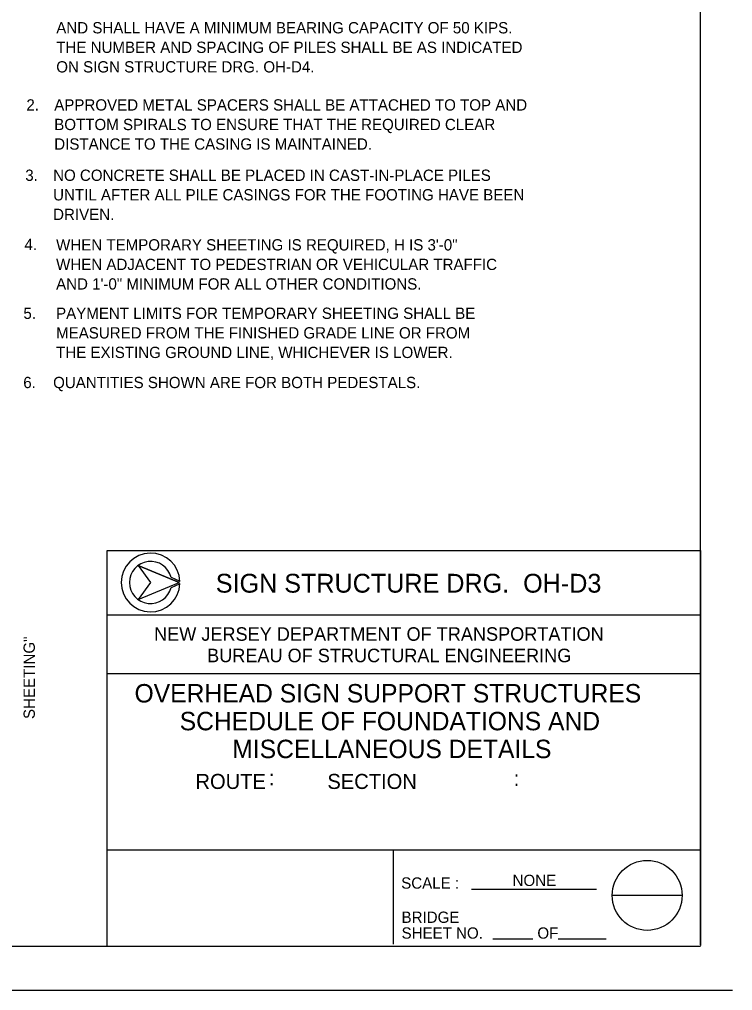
# Model space of a CAD drawing. Extents: x -3 to 26050223, y 0 to 12035012.
# Drawn here: x 53.09 to 68.89, y 0 to 21.52 of the extents above; entities that cross this region are included whole.
import ezdxf

# ---------------------------------------------------------------- set-up
doc = ezdxf.new("R2010")
doc.units = 0
for name, color, linetype in [('1', 7, 'Continuous'), ('2', 7, 'Continuous'), ('39', 7, 'Continuous')]:
    doc.layers.add(name, color=color, linetype=linetype)

msp = doc.modelspace()

# ---------------------------------------------------------------- linework, layer by layer
at = {"layer": '1'}
for p, q in [((68.183, 1.017), (68.183, 42.342)), ((56.633, 9.042), (55.725, 9.417)), ((55.725, 9.417), (56.633, 9.042)), ((56.633, 9.042), (55.725, 9.417)), ((55.725, 9.417), (55.992, 9.042)), ((56.633, 9.042), (55.725, 9.417)), ((55.725, 9.417), (55.992, 9.042)), ((55.992, 9.042), (55.725, 8.667)), ((55.725, 8.667), (56.633, 9.042)), ((55.992, 9.042), (55.725, 8.667)), ((55.725, 8.667), (56.633, 9.042)), ((56.458, 9.15), (56.45, 9.15)), ((56.65, 9.067), (56.458, 9.15)), ((56.458, 8.933), (56.65, 9.017)), ((63.583, 1.15), (64.467, 1.15)), ((65.025, 1.15), (66.092, 1.15)), ((3.6, 0.983), (68.183, 0.983)), ((68.892, 0), (0, 0))]:
    msp.add_line(p, q, dxfattribs=at)
for radius, start, end in [(0.65, 2.2139, 357.7861), (0.467, 13.6941, 346.3059)]:
    msp.add_arc((55.999, 9.042), radius, start, end, dxfattribs=at)
at = {"layer": '39'}
for p, q in [((55.033, 1), (55.033, 9.75)), ((55.033, 9.75), (68.183, 9.75)), ((68.183, 9.75), (68.183, 1)), ((56.633, 9.042), (55.725, 9.417)), ((55.725, 9.417), (55.992, 9.042)), ((55.992, 9.042), (55.725, 8.667)), ((55.725, 8.667), (56.633, 9.042)), ((55.033, 8.325), (68.183, 8.325)), ((55.033, 7.025), (68.183, 7.025)), ((55.033, 3.117), (68.183, 3.117)), ((61.383, 3.117), (68.183, 3.117)), ((61.383, 1.025), (61.383, 3.117)), ((61.383, 1.025), (61.383, 3.117)), ((61.383, 3.117), (68.183, 3.117)), ((63.108, 2.25), (65.875, 2.25)), ((67.775, 2.108), (66.225, 2.108))]:
    msp.add_line(p, q, dxfattribs=at)
msp.add_circle((66.999, 2.109), 0.775, dxfattribs=at)

# ---------------------------------------------------------------- texts
at = {"layer": '1'}
msp.add_text('SHEETING"', height=0.25, rotation=90, dxfattribs=at).set_placement((53.433, 6.017))
at = {"layer": '2'}
for s, height, p in [('AND SHALL HAVE A MINIMUM BEARING CAPACITY OF 50 KIPS.', 0.25, (53.908, 21.208)), ('THE NUMBER AND SPACING OF PILES SHALL BE AS INDICATED', 0.25, (53.908, 20.775)), ('ON SIGN STRUCTURE DRG. OH-D4.', 0.25, (53.908, 20.342)), ('2.', 0.25, (53.246, 19.498)), ('APPROVED METAL SPACERS SHALL BE ATTACHED TO TOP AND', 0.25, (53.863, 19.498)), ('BOTTOM SPIRALS TO ENSURE THAT THE REQUIRED CLEAR', 0.25, (53.863, 19.065)), ('DISTANCE TO THE CASING IS MAINTAINED.', 0.25, (53.863, 18.632)), ('3.', 0.25, (53.221, 17.94)), ('NO CONCRETE SHALL BE PLACED IN CAST-IN-PLACE PILES', 0.25, (53.838, 17.94)), ('UNTIL AFTER ALL PILE CASINGS FOR THE FOOTING HAVE BEEN', 0.25, (53.838, 17.507)), ('DRIVEN.', 0.25, (53.838, 17.073)), ('4.', 0.25, (53.203, 16.407)), ('WHEN TEMPORARY SHEETING IS REQUIRED, H IS 3\'-0"', 0.25, (53.904, 16.398)), ('WHEN ADJACENT TO PEDESTRIAN OR VEHICULAR TRAFFIC', 0.25, (53.904, 15.965)), ('AND 1\'-0" MINIMUM FOR ALL OTHER CONDITIONS.', 0.25, (53.904, 15.532)), ('5.', 0.25, (53.18, 14.882)), ('PAYMENT LIMITS FOR TEMPORARY SHEETING SHALL BE', 0.25, (53.904, 14.882)), ('MEASURED FROM THE FINISHED GRADE LINE OR FROM', 0.25, (53.904, 14.448)), ('THE EXISTING GROUND LINE, WHICHEVER IS LOWER.', 0.25, (53.904, 14.015)), ('6.', 0.25, (53.177, 13.348)), ('QUANTITIES SHOWN ARE FOR BOTH PEDESTALS.', 0.25, (53.838, 13.348)), ('OVERHEAD SIGN SUPPORT STRUCTURES', 0.40835, (55.642, 6.383)), ('SCHEDULE OF FOUNDATIONS AND', 0.40835, (56.642, 5.767)), ('MISCELLANEOUS DETAILS', 0.40835, (57.808, 5.15))]:
    msp.add_text(s, height=height, dxfattribs=at).set_placement(p)
at = {"layer": '39'}
for s, height, p in [('SIGN STRUCTURE DRG.  OH-D3', 0.41665, (57.442, 8.817)), ('NEW JERSEY DEPARTMENT OF TRANSPORTATION', 0.29995, (56.075, 7.75)), ('BUREAU OF STRUCTURAL ENGINEERING', 0.3, (57.25, 7.275)), ('ROUTE           SECTION', 0.33335, (56.992, 4.467)), (':', 0.333, (58.617, 4.55)), (':', 0.333, (64.042, 4.533)), ('SCALE :', 0.25, (61.55, 2.258)), ('SCALE :', 0.25, (61.55, 2.258)), ('SCALE :', 0.25, (61.55, 2.258)), ('NONE', 0.25, (64.017, 2.317)), ('BRIDGE', 0.25, (61.558, 1.5)), ('BRIDGE', 0.25, (61.558, 1.5)), ('BRIDGE', 0.25, (61.558, 1.5)), ('SHEET NO.', 0.25, (61.558, 1.15)), ('SHEET NO.', 0.25, (61.558, 1.15)), ('SHEET NO.', 0.25, (61.558, 1.15)), ('OF', 0.25, (64.567, 1.15))]:
    msp.add_text(s, height=height, dxfattribs=at).set_placement(p)

doc.saveas('drawing.dxf')
